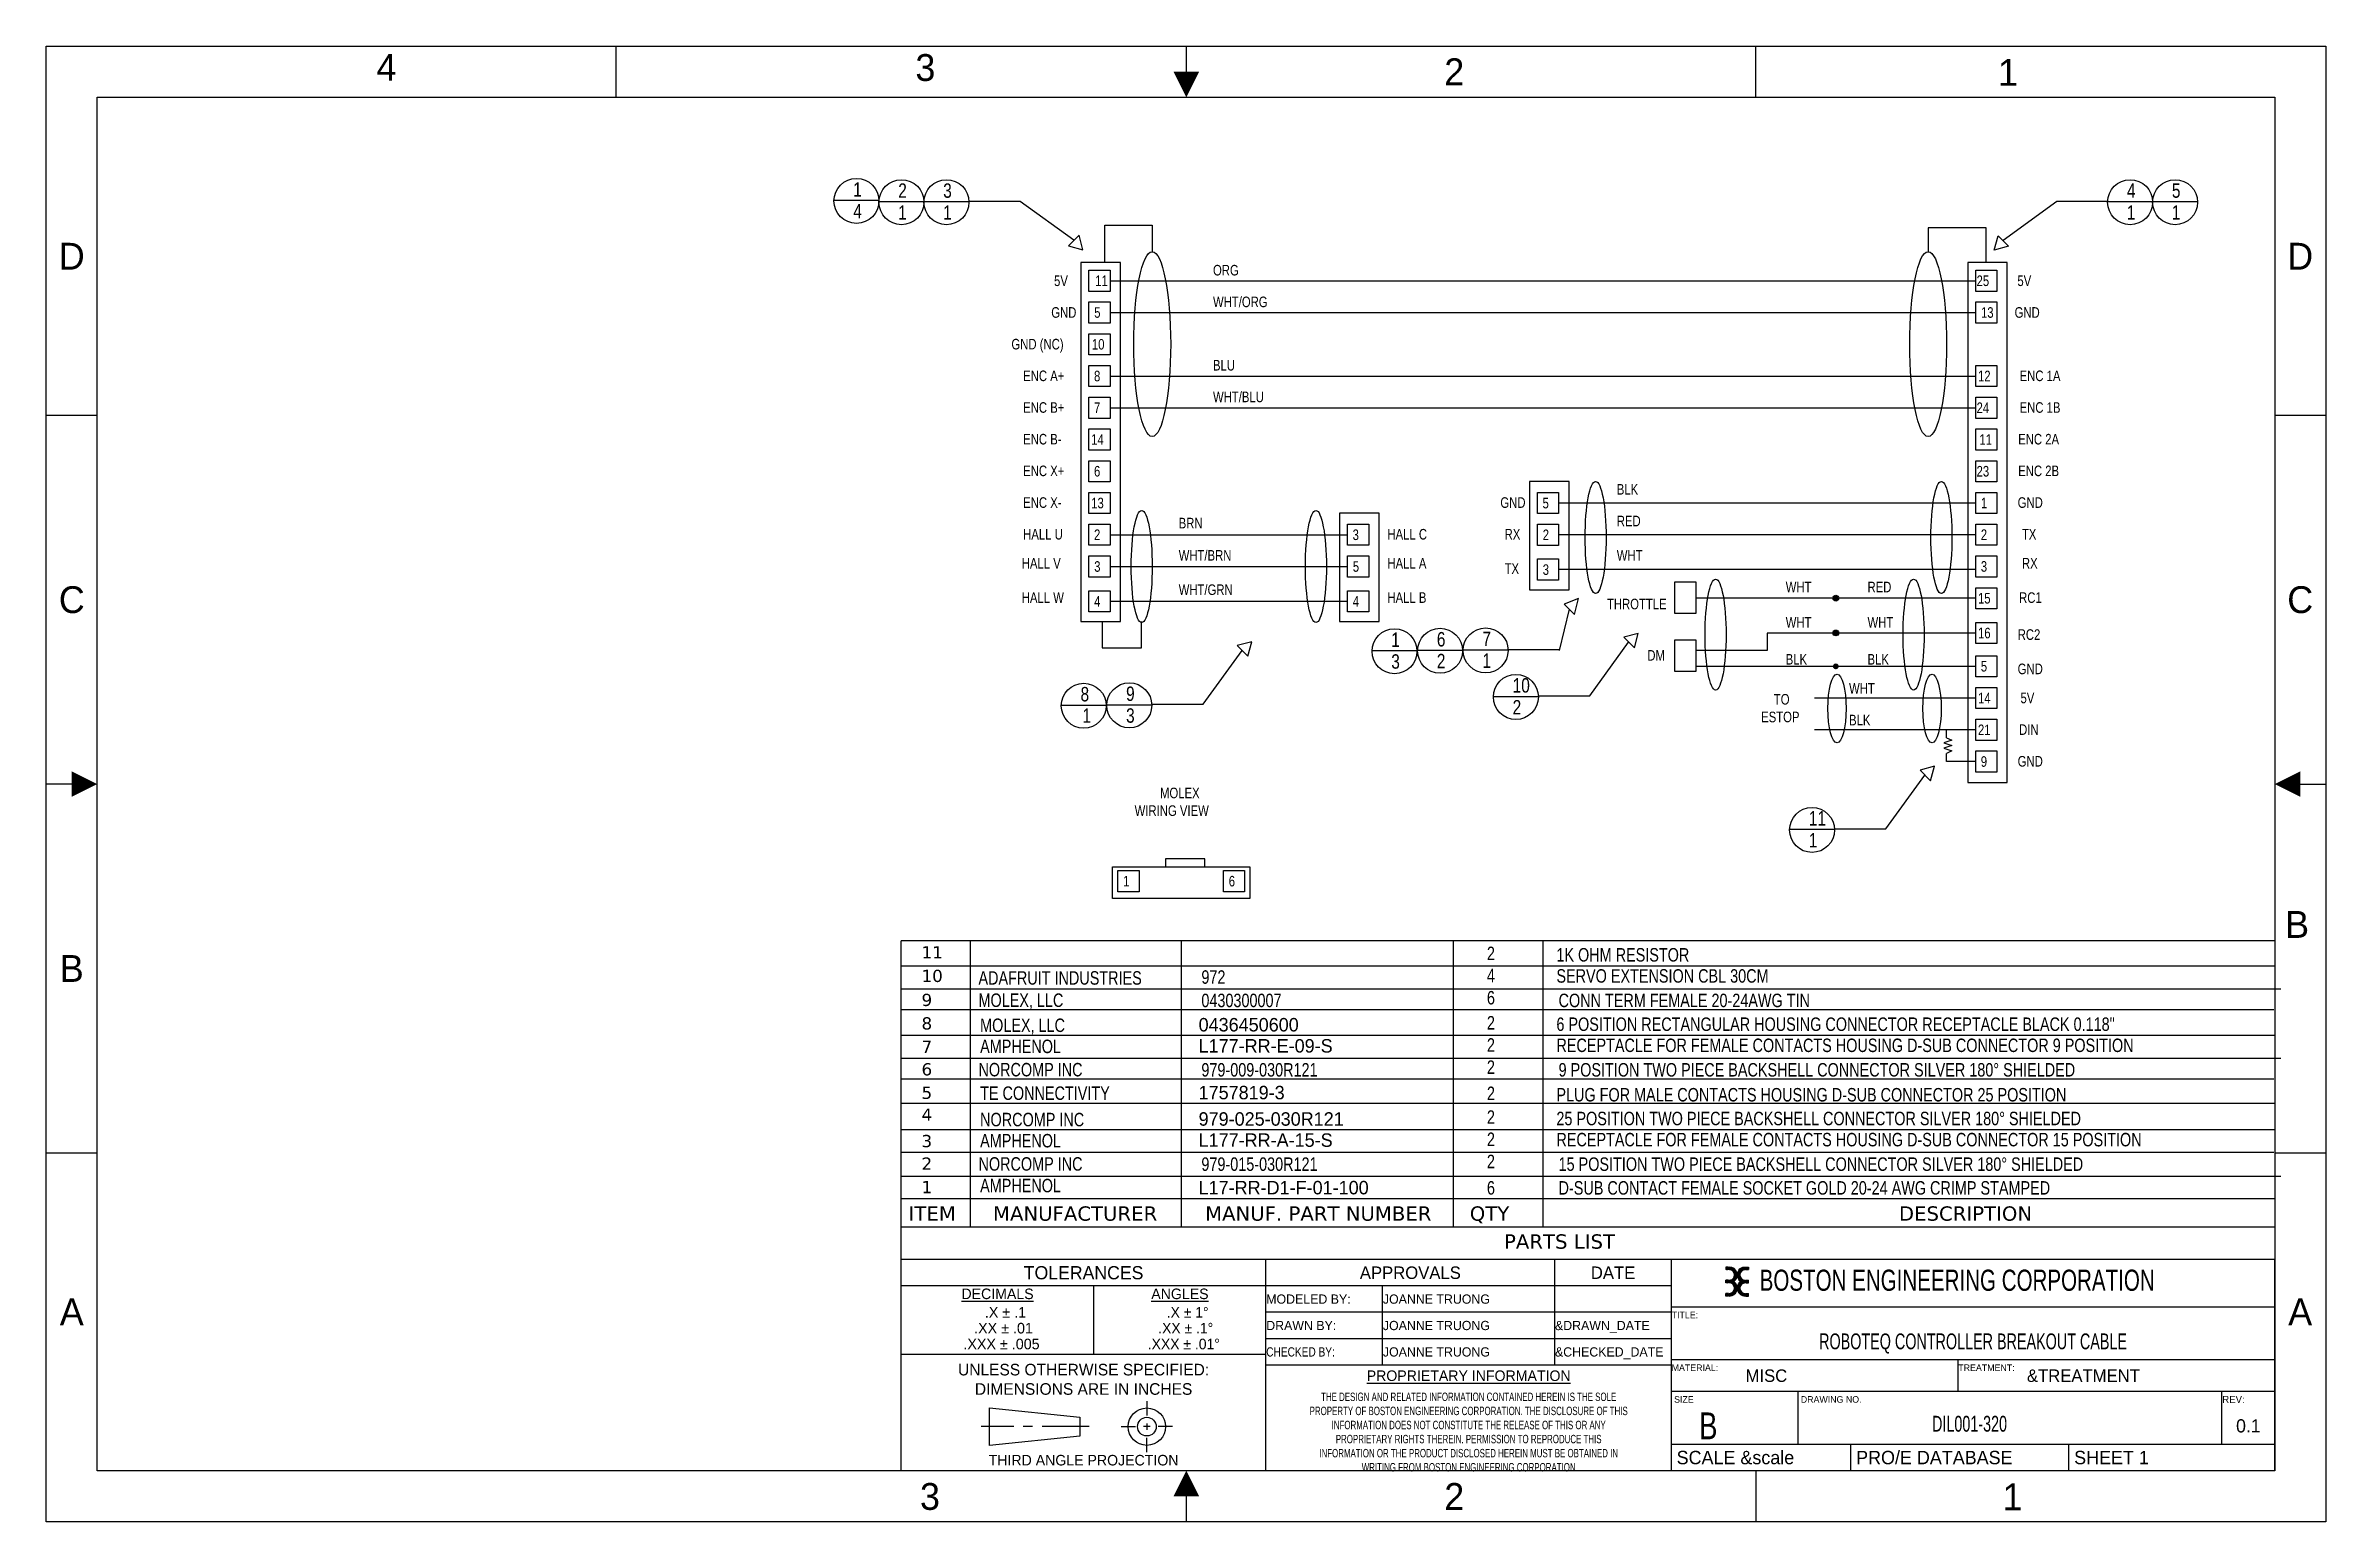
# Model space of a CAD drawing. Extents: x 0 to 432, y 0 to 280.
import ezdxf
from ezdxf.enums import TextEntityAlignment as Align

# ---------------------------------------------------------------- set-up
doc = ezdxf.new("R2010")
doc.units = 0
doc.header["$LTSCALE"] = 23.749
doc.linetypes.add('CENTER', pattern=[0.6, 0.375, -0.075, 0.075, -0.075])
doc.layers.get('0').update_dxf_attribs({"linetype": 'CONTINUOUS', "lineweight": 30})
doc.layers.add('DEFAULT_1', color=160, linetype='CONTINUOUS', lineweight=30)
doc.styles.add('BEC', font='verdana.ttf')
doc.styles.get("Standard").update_dxf_attribs({"font": 'txt', "width": 0.8})
doc.styles.add('TEXTSTYLE_1', font='txt')
doc.styles.add('TEXTSTYLE_2', font='txt', dxfattribs={"width": 0.7})
doc.styles.add('TEXTSTYLE_3', font='txt', dxfattribs={"width": 0.8197})
doc.styles.add('TEXTSTYLE_4', font='txt')
doc.styles.add('TEXTSTYLE_5', font='txt', dxfattribs={"width": 0.8})
pattern_1 = [(45, (0, 0), (-0.022097087, 0.022097087), [])]

msp = doc.modelspace()

# ---------------------------------------------------------------- hatches: boundary and pattern name
at = {"linetype": 'Continuous'}
h = msp.add_hatch(color=256, dxfattribs=at)
h.dxf.hatch_style = 1
h.paths.add_polyline_path([(339.55, 174.88), (338.45, 174.88, 1)])
h.paths.add_polyline_path([(338.45, 174.88), (339.55, 174.88, 1)])
h = msp.add_hatch(color=256, dxfattribs=at)
h.dxf.hatch_style = 1
h.paths.add_polyline_path([(339.55, 168.3), (338.45, 168.3, 1)])
h.paths.add_polyline_path([(338.45, 168.3), (339.55, 168.3, 1)])
h = msp.add_hatch(color=256, dxfattribs=at)
h.dxf.hatch_style = 1
h.paths.add_polyline_path([(339.55, 161.98), (338.45, 161.98, 1)])
h.paths.add_polyline_path([(338.45, 161.98), (339.55, 161.98, 1)])
h = msp.add_hatch(dxfattribs=at)
h.set_pattern_fill('B', scale=0.03125, angle=45, style=0, pattern_type=0)
h.set_pattern_definition(pattern_1)
h.paths.add_polyline_path([(318.67, 42.73), (318.17, 42.73), (318.17, 43.23), (318.67, 43.23)])
h.paths.add_polyline_path([(318.67, 45.23), (318.17, 45.23), (318.17, 45.73), (318.67, 45.73)])
h.paths.add_polyline_path([(318.67, 47.73), (318.17, 47.73), (318.17, 48.23), (318.67, 48.23)])
edge = h.paths.add_edge_path()
edge.add_line((318.82, 48.23), (318.82, 47.73))
edge.add_arc((318.82, 46.73), 1, -90, 90, ccw=False)
edge.add_line((318.82, 45.73), (318.82, 45.23))
edge.add_arc((318.82, 44.23), 1, -90, 90, ccw=False)
edge.add_line((318.82, 43.23), (318.82, 42.73))
edge.add_arc((318.82, 44.23), 1.5, 270, 416.4427)
edge.add_arc((318.82, 46.73), 1.5, 303.5573, 450)
h = msp.add_hatch(dxfattribs=at)
h.set_pattern_fill('E', color=2, scale=0.03125, angle=45, style=0, pattern_type=0)
h.set_pattern_definition(pattern_1)
h.paths.add_polyline_path([(321.97, 42.73), (322.47, 42.73), (322.47, 43.23), (321.97, 43.23)])
h.paths.add_polyline_path([(321.97, 45.23), (322.47, 45.23), (322.47, 45.73), (321.97, 45.73)])
h.paths.add_polyline_path([(321.97, 47.73), (322.47, 47.73), (322.47, 48.23), (321.97, 48.23)])
edge = h.paths.add_edge_path()
edge.add_line((321.82, 48.23), (321.82, 47.73))
edge.add_arc((321.82, 46.73), 1, 90, 270)
edge.add_line((321.82, 45.73), (321.82, 45.23))
edge.add_arc((321.82, 44.23), 1, 90, 270)
edge.add_line((321.82, 43.23), (321.82, 42.73))
edge.add_arc((321.82, 44.23), 1.5, 123.5573, 270, ccw=False)
edge.add_arc((321.82, 46.73), 1.5, 90, 236.4427, ccw=False)

# ---------------------------------------------------------------- linework, layer by layer
at = {"color": 7, "linetype": 'Continuous'}
for p, q in [((0, 0), (0, 279.4)), ((0, 279.4), (431.8, 279.4)), ((107.95, 269.75), (107.95, 279.4)), ((323.85, 269.75), (323.85, 279.4)), ((431.8, 279.4), (431.8, 0)), ((9.65, 9.65), (9.65, 269.75)), ((9.65, 269.75), (422.15, 269.75)), ((422.15, 269.75), (422.15, 9.65)), ((0, 209.55), (9.65, 209.55)), ((422.15, 209.55), (431.8, 209.55)), ((0, 69.85), (9.65, 69.85)), ((422.15, 69.85), (431.8, 69.85)), ((318.67, 48.23), (318.17, 48.23)), ((318.17, 48.23), (318.17, 47.73)), ((318.67, 47.73), (318.17, 47.73)), ((318.67, 48.23), (318.67, 47.73)), ((318.82, 48.23), (318.82, 47.73)), ((318.67, 45.73), (318.17, 45.73)), ((318.17, 45.23), (318.17, 45.73)), ((318.67, 45.23), (318.17, 45.23)), ((318.67, 43.23), (318.17, 43.23)), ((318.17, 42.73), (318.17, 43.23)), ((318.67, 45.23), (318.67, 45.73)), ((318.67, 42.73), (318.67, 43.23)), ((318.82, 45.23), (318.82, 45.73)), ((318.82, 42.73), (318.82, 43.23)), ((318.67, 42.73), (318.17, 42.73)), ((208.49, 22.84), (208.49, 20.13)), ((178.65, 21.54), (195.79, 19.77)), ((178.65, 14.45), (178.65, 21.54)), ((195.79, 19.77), (195.79, 16.22)), ((203.65, 18), (206.36, 18)), ((209.11, 18), (207.88, 18)), ((208.49, 18.58), (208.49, 17.38)), ((213.33, 18), (210.62, 18)), ((195.79, 16.22), (178.65, 14.45)), ((208.49, 13.16), (208.49, 15.86)), ((422.15, 9.65), (9.65, 9.65)), ((323.85, 9.65), (323.85, 0)), ((431.8, 0), (0, 0))]:
    msp.add_line(p, q, dxfattribs=at)
for p, q in [((149.22, 250.24), (157.74, 250.24)), ((157.74, 250), (166.26, 250)), ((166.26, 250), (174.78, 250)), ((174.89, 250.08), (184.51, 250.08)), ((184.51, 250.08), (194.67, 242.72)), ((380.86, 250), (370.7, 242.64)), ((390.49, 250), (380.86, 250)), ((390.49, 250), (399.01, 250)), ((399.01, 250), (407.53, 250)), ((286.65, 165), (288.53, 172.78)), ((219.15, 154.8), (226.51, 164.96)), ((251.14, 164.96), (259.66, 164.96)), ((259.77, 165.04), (268.29, 165.04)), ((268.4, 165.12), (276.92, 165.12)), ((277.02, 165.2), (286.65, 165.2)), ((292.38, 156.38), (299.74, 166.54)), ((274.13, 156.3), (282.65, 156.3)), ((282.76, 156.38), (292.38, 156.38)), ((192.27, 154.64), (200.79, 154.64)), ((200.9, 154.72), (209.42, 154.72)), ((209.53, 154.8), (219.15, 154.8)), ((348.49, 131.2), (355.85, 141.36)), ((330.24, 131.12), (338.76, 131.12)), ((338.87, 131.2), (348.49, 131.2)), ((161.95, 49.65), (161.95, 110)), ((422.15, 110), (161.95, 110)), ((422.15, 105.22), (161.95, 105.22)), ((423.3, 100.86), (161.95, 100.86)), ((422.15, 92.07), (161.95, 92.07)), ((423.3, 87.72), (161.95, 87.72)), ((422.15, 79.22), (161.95, 79.22)), ((422.15, 74.22), (161.95, 74.22)), ((423.3, 65.36), (161.95, 65.36)), ((422.15, 61.14), (161.95, 61.14)), ((422.15, 55.75), (161.95, 55.75))]:
    msp.add_line(p, q)
at = {"linetype": 'Continuous'}
for p, q in [((200.5, 238.5), (200.5, 245.5)), ((200.5, 245.5), (209.5, 245.5)), ((209.5, 245.5), (209.5, 240.5)), ((367.5, 245), (356.5, 245)), ((356.5, 245), (356.5, 240.5)), ((367.5, 238.5), (367.5, 245)), ((201.52, 235), (365.5, 235)), ((201.52, 228.98), (365.5, 228.98)), ((201.52, 216.96), (365.5, 216.96)), ((201.52, 210.95), (365.5, 210.95)), ((365.5, 192.91), (286.49, 192.9)), ((201.52, 186.9), (246.5, 186.9)), ((365.5, 186.9), (286.49, 186.89)), ((201.52, 180.89), (246.5, 180.89)), ((365.5, 180.31), (286.49, 180.3)), ((201.52, 174.3), (246.5, 174.3)), ((365.5, 174.88), (312.5, 174.88)), ((200, 170.5), (200, 165.5)), ((207.5, 165.5), (207.5, 170.5)), ((200, 165.5), (207.5, 165.5)), ((325.99, 165), (312.5, 165)), ((365.5, 168.29), (325.99, 168.29)), ((325.99, 168.29), (325.99, 165)), ((365.5, 161.98), (312.49, 161.98)), ((365.5, 155.97), (334.99, 155.97)), ((365.5, 149.96), (334.99, 149.96)), ((360.99, 148), (359.49, 147.5)), ((359.49, 147.5), (360.99, 147)), ((360.99, 147), (359.49, 146.5)), ((359.99, 148.46), (359.99, 149.96)), ((359.99, 148.46), (360.99, 148)), ((365.5, 149.96), (360.49, 149.96)), ((365.5, 149.96), (365.5, 149.96)), ((359.49, 146.5), (360.99, 146)), ((360.99, 146), (359.99, 145.45)), ((359.99, 143.95), (359.99, 145.45)), ((365.5, 143.95), (359.99, 143.95)), ((175, 110), (175, 55.75)), ((215, 110), (215, 55.75)), ((266.5, 110), (266.5, 55.75)), ((283.5, 110), (283.5, 55.75)), ((161.95, 97), (422, 97)), ((161.95, 83.86), (422, 83.86)), ((161.95, 70), (422, 70))]:
    msp.add_line(p, q, dxfattribs=at)
at = {"color": 2, "linetype": 'Continuous'}
for p, q in [((231.05, 49.65), (161.95, 49.65)), ((161.95, 9.65), (161.95, 49.65)), ((231.05, 9.65), (231.05, 49.65)), ((307.85, 49.65), (231.05, 49.65)), ((231.05, 9.65), (231.05, 49.65)), ((285.75, 29.65), (285.75, 49.65)), ((307.85, 9.65), (307.85, 49.65)), ((422.15, 49.65), (307.85, 49.65)), ((307.85, 9.65), (307.85, 49.65)), ((422.15, 9.65), (422.15, 49.65)), ((231.05, 44.65), (161.95, 44.65)), ((198.45, 31.65), (198.45, 44.65)), ((307.85, 44.65), (231.05, 44.65)), ((253.15, 29.65), (253.15, 44.65)), ((307.85, 39.65), (231.05, 39.65)), ((422.15, 40.65), (307.85, 40.65)), ((307.85, 34.65), (231.05, 34.65)), ((231.05, 31.65), (161.95, 31.65)), ((422.15, 30.65), (307.85, 30.65)), ((362.15, 24.65), (362.15, 30.65)), ((307.85, 29.65), (231.05, 29.65)), ((422.15, 24.65), (307.85, 24.65)), ((331.85, 14.65), (331.85, 24.65)), ((412.15, 14.65), (412.15, 24.65)), ((422.15, 14.65), (307.85, 14.65)), ((341.85, 9.65), (341.85, 14.65)), ((383.15, 9.65), (383.15, 14.65)), ((231.05, 9.65), (161.95, 9.65)), ((307.85, 9.65), (231.05, 9.65)), ((422.15, 9.65), (307.85, 9.65))]:
    msp.add_line(p, q, dxfattribs=at)
at = {"color": 1, "linetype": 'Continuous'}
for p, q in [((321.82, 48.23), (321.82, 47.73)), ((321.97, 48.23), (322.47, 48.23)), ((321.97, 48.23), (321.97, 47.73)), ((321.97, 47.73), (322.47, 47.73)), ((322.47, 48.23), (322.47, 47.73)), ((321.82, 45.23), (321.82, 45.73)), ((321.82, 42.73), (321.82, 43.23)), ((321.97, 45.73), (322.47, 45.73)), ((321.97, 45.23), (321.97, 45.73)), ((321.97, 45.23), (322.47, 45.23)), ((321.97, 43.23), (322.47, 43.23)), ((321.97, 42.73), (321.97, 43.23)), ((322.47, 45.23), (322.47, 45.73)), ((322.47, 42.73), (322.47, 43.23)), ((321.97, 42.73), (322.47, 42.73))]:
    msp.add_line(p, q, dxfattribs=at)
at = {"color": 7, "linetype": 'Continuous', "const_width": 0.254}
for points in [[(215.97, 279.4), (215.97, 274.57)], [(0, 139.68), (4.83, 139.68)], [(423.2, 139.66), (431.8, 139.66)], [(215.97, 0), (215.97, 4.83)]]:
    msp.add_lwpolyline(points, dxfattribs=at)
for points in [[(195.65, 243.61), (193.65, 241.62), (196.36, 240.88)], [(369.73, 243.53), (371.73, 241.54), (369.01, 240.8)], [(196, 170.5), (203.5, 170.5), (203.5, 238.43), (196, 238.43)], [(363.99, 140), (371.49, 140), (371.49, 238.43), (363.99, 238.43)], [(197.51, 237), (201.52, 237), (201.52, 232.99), (197.51, 232.99)], [(365.5, 237), (369.51, 237), (369.51, 232.99), (365.5, 232.99)], [(197.51, 230.99), (201.52, 230.99), (201.52, 226.98), (197.51, 226.98)], [(365.5, 230.99), (369.51, 230.99), (369.51, 226.98), (365.5, 226.98)], [(197.51, 224.98), (201.52, 224.98), (201.52, 220.97), (197.51, 220.97)], [(197.51, 218.96), (201.52, 218.96), (201.52, 214.96), (197.51, 214.96)], [(365.5, 218.96), (369.51, 218.96), (369.51, 214.96), (365.5, 214.96)], [(197.51, 212.95), (201.52, 212.95), (201.52, 208.94), (197.51, 208.94)], [(365.5, 212.95), (369.51, 212.95), (369.51, 208.94), (365.5, 208.94)], [(197.51, 206.94), (201.52, 206.94), (201.52, 202.93), (197.51, 202.93)], [(365.5, 206.94), (369.51, 206.94), (369.51, 202.93), (365.5, 202.93)], [(197.51, 200.93), (201.52, 200.93), (201.52, 196.92), (197.51, 196.92)], [(365.5, 200.93), (369.51, 200.93), (369.51, 196.92), (365.5, 196.92)], [(197.51, 194.92), (201.52, 194.92), (201.52, 190.91), (197.51, 190.91)], [(280.97, 176.5), (288.47, 176.5), (288.47, 197), (280.97, 197)], [(282.48, 194.9), (286.49, 194.9), (286.49, 190.9), (282.48, 190.9)], [(365.5, 194.92), (369.51, 194.92), (369.51, 190.91), (365.5, 190.91)], [(244.99, 170.5), (252.49, 170.5), (252.49, 191), (244.99, 191)], [(197.51, 188.9), (201.52, 188.9), (201.52, 184.9), (197.51, 184.9)], [(246.5, 188.9), (250.51, 188.9), (250.51, 184.9), (246.5, 184.9)], [(282.48, 188.89), (286.49, 188.89), (286.49, 184.88), (282.48, 184.88)], [(365.5, 188.9), (369.51, 188.9), (369.51, 184.9), (365.5, 184.9)], [(197.51, 182.89), (201.52, 182.89), (201.52, 178.88), (197.51, 178.88)], [(246.5, 182.89), (250.51, 182.89), (250.51, 178.88), (246.5, 178.88)], [(282.48, 182.31), (286.49, 182.31), (286.49, 178.3), (282.48, 178.3)], [(365.5, 182.89), (369.51, 182.89), (369.51, 178.88), (365.5, 178.88)], [(308.49, 178), (312.5, 178), (312.5, 172), (308.49, 172)], [(197.51, 176.31), (201.52, 176.31), (201.52, 172.3), (197.51, 172.3)], [(246.5, 176.31), (250.51, 176.31), (250.51, 172.3), (246.5, 172.3)], [(287.54, 173.78), (289.52, 171.78), (290.26, 174.84)], [(365.5, 176.88), (369.51, 176.88), (369.51, 172.87), (365.5, 172.87)], [(365.5, 170.29), (369.51, 170.29), (369.51, 166.29), (365.5, 166.29)], [(225.62, 165.93), (227.61, 163.93), (228.35, 166.65)], [(298.85, 167.51), (300.84, 165.51), (301.58, 168.23)], [(308.49, 167), (312.5, 167), (312.5, 161), (308.49, 161)], [(365.5, 163.99), (369.51, 163.99), (369.51, 159.98), (365.5, 159.98)], [(365.5, 157.98), (369.51, 157.98), (369.51, 153.97), (365.5, 153.97)], [(365.5, 151.96), (369.51, 151.96), (369.51, 147.96), (365.5, 147.96)], [(354.96, 142.33), (356.95, 140.33), (357.69, 143.05)], [(365.5, 145.95), (369.51, 145.95), (369.51, 141.94), (365.5, 141.94)], [(203, 123.31), (207.01, 123.31), (207.01, 119.3), (203, 119.3)], [(223, 123.31), (227.01, 123.31), (227.01, 119.3), (223, 119.3)]]:
    msp.add_lwpolyline(points, close=True)
at = {"linetype": 'Continuous'}
for points in [[(212, 124), (219.5, 124), (219.5, 125.5), (212, 125.5)], [(202, 124), (228, 124), (228, 118), (202, 118)]]:
    msp.add_lwpolyline(points, close=True, dxfattribs=at)
for centre in [(153.48, 250.12), (162, 249.88), (170.52, 249.88), (394.75, 249.88), (403.27, 249.88), (255.4, 164.84), (264.03, 164.92), (272.66, 165), (278.39, 156.18), (196.53, 154.52), (205.16, 154.6), (334.5, 131)]:
    msp.add_circle(centre, 4.26)
for centre in [(339, 174.88), (339, 168.3)]:
    msp.add_circle(centre, 0.55, dxfattribs=at)
at = {"color": 7, "linetype": 'Continuous'}
for radius in [3.54, 1.77]:
    msp.add_circle((208.49, 18), radius, dxfattribs=at)
for centre, radius, start, end in [((318.82, 46.73), 1.5, 303.5573, 90), ((318.82, 46.73), 1, 270, 90), ((318.82, 44.23), 1.5, 270, 56.4427), ((318.82, 44.23), 1, 270, 90)]:
    msp.add_arc(centre, radius, start, end, dxfattribs=at)
at = {"color": 1, "linetype": 'Continuous'}
for centre, radius, start, end in [((321.82, 46.73), 1.5, 90, 236.4427), ((321.82, 46.73), 1, 90, 270), ((321.82, 44.23), 1.5, 123.5573, 270), ((321.82, 44.23), 1, 90, 270)]:
    msp.add_arc(centre, radius, start, end, dxfattribs=at)
for centre, major_axis, ratio in [((209.5, 223), (0, 17.5), 0.2), ((356.49, 223), (0, 17.5), 0.2), ((293.5, 186.39), (0, 10.61), 0.187524), ((359, 186.39), (0, 10.61), 0.187524), ((207.51, 180.89), (0, 10.61), 0.187524), ((240.51, 180.89), (0, 10.61), 0.187524), ((316.23, 168), (0, 10.5), 0.189524), ((353.73, 168), (0, 10.5), 0.189524), ((339.23, 154), (0, 6.5), 0.266462), ((357.23, 154), (0, 6.5), 0.266462)]:
    msp.add_ellipse(centre, major_axis=major_axis, ratio=ratio)
at = {"color": 7, "linetype": 'Continuous'}
for points in [[(215.97, 269.75), (213.56, 274.57), (218.38, 274.57)], [(4.83, 137.27), (4.83, 142.09), (9.65, 139.68)], [(426.97, 142.09), (426.97, 137.27), (422.15, 139.68)], [(215.97, 9.65), (218.38, 4.83), (213.56, 4.83)]]:
    msp.add_solid(points, dxfattribs=at)
at = {"layer": 'DEFAULT_1', "color": 7, "linetype": 'CENTER'}
msp.add_line((197.53, 18), (177.12, 18), dxfattribs=at)

# ---------------------------------------------------------------- texts
at = {"color": 2, "linetype": 'Continuous', "style": 'TEXTSTYLE_1'}
for s, height, p in [('4', 5.08, (64.45, 272.89)), ('3', 5.08, (166.53, 272.84)), ('2', 5.08, (266.72, 272.04)), ('1', 5.08, (371.62, 271.92)), ('D', 5.08, (4.83, 237.11)), ('D', 5.08, (426.97, 237.11)), ('C', 5.08, (4.83, 172.07)), ('C', 5.08, (426.97, 172.07)), ('B', 5.08, (426.39, 110.56)), ('B', 5.08, (4.83, 102.22)), ('TOLERANCES', 2.5, (196.5, 45.9)), ('APPROVALS', 2.362, (258.4, 45.97)), ('DATE', 2.362, (296.8, 45.97)), ('%%uDECIMALS', 2, (180.2, 42.15)), ('%%uANGLES', 2, (214.75, 42.15)), ('A', 5.08, (4.83, 37.21)), ('A', 5.08, (426.97, 37.21)), ('%%uPROPRIETARY INFORMATION', 2, (269.45, 26.65)), ('0.1', 2.5, (417.15, 16.9)), ('THIRD ANGLE PROJECTION', 2, (196.5, 10.65)), ('3', 5.08, (167.4, 2.24)), ('2', 5.08, (266.72, 2.24)), ('1', 5.08, (372.49, 2.18))]:
    msp.add_text(s, height=height, dxfattribs=at).set_placement(p, align=Align.CENTER)
at = {"width": 0.8}
for s, height, p in [('1', 2.73, (152.87, 250.94)), ('2', 2.73, (161.39, 250.71)), ('3', 2.73, (169.91, 250.71)), ('4', 2.73, (394.14, 250.71)), ('5', 2.73, (402.66, 250.71)), ('4', 2.73, (152.87, 246.81)), ('1', 2.73, (161.39, 246.57)), ('1', 2.73, (169.91, 246.57)), ('1', 2.73, (394.14, 246.58)), ('1', 2.73, (402.66, 246.58)), ('6', 2.73, (263.42, 165.75)), ('7', 2.73, (272.05, 165.83)), ('3', 2.73, (254.79, 161.54)), ('1', 2.73, (254.79, 165.67)), ('2', 2.73, (263.42, 161.62)), ('1', 2.73, (272.05, 161.69)), ('8', 2.73, (195.93, 155.35)), ('9', 2.73, (204.55, 155.43)), ('2', 2.73, (277.78, 152.87)), ('10', 2.735, (277.78, 157.01)), ('1', 2.73, (196.31, 151.3)), ('3', 2.73, (204.55, 151.3)), ('11', 2.735, (333.89, 131.83)), ('1', 2.73, (333.89, 127.69))]:
    msp.add_text(s, height=height, dxfattribs=at).set_placement(p)
at = {"style": 'BEC'}
for s, height, p in [('11', 2.31, (165.8, 106.66)), ('10', 2.31, (165.8, 102.21)), ('9', 2.31, (165.8, 97.66)), ('8', 2.31, (165.8, 93.21)), ('7', 2.31, (165.8, 88.78)), ('6', 2.31, (165.8, 84.52)), ('5', 2.31, (165.8, 80.07)), ('4', 2.31, (165.8, 75.93)), ('3', 2.31, (165.8, 70.93)), ('2', 2.31, (165.8, 66.66)), ('1', 2.31, (165.8, 62.21)), ('ITEM', 2.717, (163.34, 57)), ('MANUFACTURER', 2.7171, (179.34, 57)), ('MANUF. PART NUMBER', 2.7171, (219.52, 57)), ('QTY', 2.717, (269.66, 57)), ('DESCRIPTION', 2.7171, (350.95, 57)), ('PARTS LIST', 2.717, (276.14, 51.7))]:
    msp.add_text(s, height=height, dxfattribs=at).set_placement(p)
at = {"color": 7, "linetype": 'Continuous', "style": 'TEXTSTYLE_5', "width": 0.727778}
msp.add_text('BOSTON ENGINEERING CORPORATION', height=4, dxfattribs=at).set_placement((324.57, 43.73))
at = {"color": 2, "linetype": 'Continuous'}
for s, height, style, width, p in [('    .X %%p .1', 2, 'TEXTSTYLE_1', 1.015152, (180.2, 38.65)), ('    .X %%p 1%%d', 2, 'TEXTSTYLE_1', 0.984848, (214.75, 38.65)), ('  .XXX %%p .005', 2, 'TEXTSTYLE_1', 1.012821, (180.2, 32.65)), ('   .XX %%p .01', 2, 'TEXTSTYLE_1', 1.013889, (180.2, 35.65)), ('  .XXX %%p .01%%d', 2, 'TEXTSTYLE_1', 0.987179, (214.75, 32.65)), ('   .XX %%p .1%%d', 2, 'TEXTSTYLE_1', 0.986111, (214.75, 35.65)), ('ROBOTEQ CONTROLLER BREAKOUT CABLE', 3, 'TEXTSTYLE_5', 0.677778, (365, 32.65)), ('B', 5.08, 'TEXTSTYLE_4', 0.764881, (314.85, 15.61)), ('DIL001-320', 3, 'TEXTSTYLE_5', 0.677778, (364.33, 17.05))]:
    msp.add_text(s, height=height, dxfattribs=dict(at, style=style, width=width)).set_placement(p, align=Align.CENTER)
at = {"color": 2, "linetype": 'Continuous', "style": 'TEXTSTYLE_1'}
for s, height, p in [('MODELED BY:', 1.75, (231.1, 41.28)), ('JOANNE TRUONG', 1.75, (253.2, 41.28)), ('TITLE:', 1.25, (307.9, 38.53)), ('DRAWN BY:', 1.75, (231.1, 36.28)), ('JOANNE TRUONG', 1.75, (253.2, 36.28)), ('&DRAWN_DATE', 1.75, (285.8, 36.28)), ('JOANNE TRUONG', 1.75, (253.2, 31.28)), ('&CHECKED_DATE', 1.75, (285.8, 31.28)), ('MATERIAL:', 1.25, (307.9, 28.53)), ('MISC', 2.362, (321.9, 26.47)), ('TREATMENT:', 1.25, (362.2, 28.53)), ('&TREATMENT', 2.362, (375.2, 26.47)), (' SIZE', 1.25, (307.9, 22.53)), (' DRAWING NO.', 1.25, (331.9, 22.53)), ('REV:', 1.362, (412.2, 22.47)), (' PRO/E DATABASE', 2.54, (341.9, 10.88))]:
    msp.add_text(s, height=height, dxfattribs=at).set_placement(p)
at = {"color": 2, "linetype": 'Continuous', "style": 'TEXTSTYLE_3', "width": 0.8197}
msp.add_text('CHECKED BY:', height=1.75, dxfattribs=at).set_placement((231.1, 31.28))
at = {"linetype": 'Continuous', "char_height": 2, "attachment_point": 1}
for s, insert in [('ORG', (221.02, 238)), ('WHT/ORG', (221.02, 232)), ('BLU', (221.02, 220)), ('WHT/BLU', (221.02, 214)), ('BLK', (297.51, 196.5)), ('BRN', (214.52, 190.11)), ('RED', (297.51, 190.5)), ('WHT/BRN', (214.52, 184)), ('WHT', (297.51, 184)), ('WHT/GRN', (214.52, 177.5)), ('WHT', (329.51, 178)), ('RED', (345.01, 178)), ('THROTTLE', (295.65, 174.78)), ('WHT', (329.51, 171.31)), ('WHT', (345.01, 171.31)), ('DM', (303.29, 165.06)), ('BLK', (329.51, 164.31)), ('BLK', (345.01, 164.31)), ('WHT', (341.51, 158.81)), ('BLK', (341.51, 152.81))]:
    msp.add_mtext_dynamic_manual_height_columns(s, width=4.48, gutter_width=1, heights=[0], dxfattribs=dict(at, insert=insert))
at = {"attachment_point": 1}
for s, width, heights, insert, char_height in [('\\pi-0.6012;5V', 2.004, [0], (191.51, 236), 2.004), ('\\pi0.2004;11', 2.004, [0], (198.51, 236), 2.004), ('\\pi-0.836;25', 1, [0], (366.5, 236), 2.004), ('\\pi-0.6012;5V', 2.004, [0], (374, 236), 2.004), ('\\pi-1.1356;GND', 2.004, [0], (191.51, 230), 2.004), ('5', 1, [0], (198.51, 229.99), 2), ('13', 1, [0], (366.5, 229.99), 2.004), ('\\pi-1.1356;GND', 2.004, [0], (374, 230), 2.004), ('\\pi1.3197;GND (NC)', 13.8619, [3.27], (181.51, 224), 2.004), ('\\pi-0.4352;10', 1, [0], (198.51, 223.97), 2.004), ('\\pi0.54653;ENC A+', 10.1779, [4.19], (184.51, 218), 2.004), ('\\pi-0.0344;8', 1, [0], (198.51, 217.96), 2.004), ('\\pi-0.5688;12', 1, [0], (366.5, 217.96), 2.004), ('\\pi0.81373;ENC 1A', 10.1779, [4.19], (373, 218), 2.004), ('\\pi0.54653;ENC B+', 10.1779, [4.19], (184.51, 212), 2.004), ('\\pi-0.0344;7', 1, [0], (198.51, 211.95), 2.004), ('\\pi-0.836;24', 1, [0], (366.5, 211.95), 2.004), ('\\pi0.81373;ENC 1B', 10.1779, [4.19], (373, 212), 2.004), ('\\pi0.54653;ENC B-', 10.1779, [4.19], (184.51, 206), 2.004), ('\\pi-0.5688;14', 1, [0], (198.51, 205.94), 2.004), ('\\pi-0.3016;11', 1, [0], (366.5, 205.94), 2.004), ('\\pi0.54653;ENC 2A', 10.1779, [4.19], (373, 206), 2.004), ('\\pi0.54653;ENC X+', 10.1779, [4.19], (184.51, 200), 2.004), ('\\pi-0.0344;6', 1, [0], (198.51, 199.93), 2.004), ('\\pi-0.836;23', 1, [0], (366.5, 199.93), 2.004), ('\\pi0.54653;ENC 2B', 10.1779, [4.19], (373, 200), 2.004), ('\\pi0.54653;ENC X-', 10.1779, [4.19], (184.51, 194), 2.004), ('\\pi-0.5688;13', 1, [0], (198.51, 193.91), 2.004), ('\\pi2.9513;GND', 10.1779, [4.19], (272.5, 194), 2.004), ('\\pi-0.0344;5', 1, [0], (283.48, 193.9), 2.004), ('1', 1, [0], (366.5, 193.93), 2), ('\\pi2.9513;GND', 10.1779, [4.19], (370.5, 194), 2.004), ('\\pi0.54653;HALL U', 10.1779, [4.19], (184.51, 188), 2.004), ('\\pi-0.0344;2', 1, [0], (198.51, 187.9), 2.004), ('\\pi-0.0344;3', 1, [0], (247.5, 187.9), 2.004), ('\\pi0.54653;HALL C', 10.1779, [4.19], (253.51, 188), 2.004), ('\\pi3.7529;RX', 10.1779, [4.19], (272.5, 188), 2.004), ('2', 1, [0], (283.48, 187.89), 2), ('\\pi-0.0344;2', 1, [0], (366.5, 187.91), 2.004), ('\\pi3.7529;TX', 10.1779, [4.19], (370.5, 188), 2.004), ('\\pi0.27933;HALL V', 10.1779, [4.19], (184.51, 182.5), 2.004), ('3', 1, [0], (198.51, 181.89), 2), ('5', 1, [0], (247.5, 181.89), 2), ('\\pi0.54653;HALL A', 10.1779, [4.19], (253.51, 182.5), 2.004), ('\\pi3.7529;TX', 10.1779, [4.19], (272.5, 181.5), 2.004), ('\\pi-0.0344;3', 1, [0], (366.5, 181.9), 2.004), ('\\pi3.7529;RX', 10.1779, [4.19], (370.5, 182.5), 2.004), ('3', 1, [0], (283.48, 181.3), 2), ('\\pi0.27933;HALL W', 10.1779, [4.19], (184.51, 176), 2.004), ('4', 1, [0], (198.51, 175.3), 2), ('4', 1, [0], (247.5, 175.3), 2), ('\\pi0.54653;HALL B', 10.1779, [4.19], (253.51, 176), 2.004), ('\\pi-0.5688;15', 1, [0], (366.5, 175.88), 2.004), ('\\pi3.2185;RC1', 10.1779, [4.19], (370.5, 176), 2.004), ('\\pi-0.5688;16', 1, [0], (366.5, 169.29), 2.004), ('\\pi2.9513;RC2', 10.1779, [4.19], (370.5, 169), 2.004), ('\\pi-0.0344;5', 1, [0], (366.5, 163), 2.004), ('\\pi2.9513;GND', 10.1779, [4.19], (370.5, 162.5), 2.004), ('\\pi6.5662;TO \\P\\pi4.1614;ESTOP', 15.8044, [10.81], (320.69, 156.74), 2.004), ('\\pi-0.5688;14', 1, [0], (366.5, 156.97), 2.004), ('\\pi3.4857;5V', 10.1779, [4.19], (370.5, 157), 2.004), ('\\pi-0.5688;21', 1, [0], (366.5, 150.96), 2.004), ('\\pi3.2185;DIN', 10.1779, [4.19], (370.5, 151), 2.004), ('\\pi-0.0344;9', 1, [0], (366.5, 144.96), 2.004), ('\\pi2.9513;GND', 10.1779, [4.19], (370.5, 145), 2.004), ('\\pi4.9683;MOLEX \\P\\pi0.15874;WIRING VIEW', 17.4183, [7.81], (206.01, 139), 2.004), ('1', 1, [0], (204, 122.3), 2), ('6', 1, [0], (224, 122.3), 2)]:
    msp.add_mtext_dynamic_manual_height_columns(s, width=width, gutter_width=1, heights=heights, dxfattribs=dict(at, insert=insert, char_height=char_height))
for s, insert, char_height, width in [('\\pi7.5466;2', (265.36, 108.9), 2.5513, 16.4539), ('1K OHM RESISTOR', (286.07, 108.63), 2.5513, 126.9923), ('ADAFRUIT INDUSTRIES', (176.59, 104.25), 2.5513, 116.8959), ('972', (218.82, 104.42), 2.551, 116.8959), ('\\pi7.5466;4', (265.36, 104.7), 2.5513, 16.4539), ('SERVO EXTENSION CBL 30CM', (286.07, 104.63), 2.5513, 132.6097), ('MOLEX, LLC', (176.59, 100.03), 2.551, 116.8959), ('0430300007', (218.82, 99.99), 2.551, 116.8959), ('\\pi7.5466;6', (265.36, 100.5), 2.5513, 16.4539), ('CONN TERM FEMALE 20-24AWG TIN ', (286.48, 99.99), 2.5513, 124.3163), ('MOLEX, LLC', (176.9, 95.29), 2.551, 116.8959), ('\\pi7.5466;2', (265.36, 95.76), 2.5513, 16.4539), ('6 POSITION RECTANGULAR HOUSING CONNECTOR RECEPTACLE BLACK 0.118"', (286.07, 95.49), 2.5513, 126.9923), ('AMPHENOL', (176.9, 91.29), 2.551, 116.8959), ('\\pi7.5466;2', (265.36, 91.56), 2.5513, 16.4539), ('RECEPTACLE FOR FEMALE CONTACTS HOUSING D-SUB CONNECTOR 9 POSITION', (286.07, 91.49), 2.5513, 132.6097), ('NORCOMP INC', (176.59, 86.88), 2.5513, 116.8959), ('979-009-030R121', (218.82, 86.85), 2.5513, 116.8959), ('\\pi7.5466;2', (265.36, 87.36), 2.5513, 16.4539), ('9 POSITION TWO PIECE BACKSHELL CONNECTOR SILVER 180° SHIELDED', (286.48, 86.85), 2.5513, 124.3163), ('TE CONNECTIVITY', (176.9, 82.43), 2.5513, 116.8959), ('\\pi7.5466;2', (265.36, 82.4), 2.5513, 16.4539), ('PLUG FOR MALE CONTACTS HOUSING D-SUB CONNECTOR 25 POSITION', (286.07, 82.13), 2.5513, 116.8959), ('\\pi7.5466;2', (265.36, 77.9), 2.5513, 16.4539), ('AMPHENOL', (176.9, 73.43), 2.551, 116.8959), ('NORCOMP INC', (176.9, 77.43), 2.5513, 116.8959), ('\\pi7.5466;2', (265.36, 73.7), 2.5513, 16.4539), ('25 POSITION TWO PIECE BACKSHELL CONNECTOR SILVER 180° SHIELDED', (286.07, 77.63), 2.5513, 126.9923), ('RECEPTACLE FOR FEMALE CONTACTS HOUSING D-SUB CONNECTOR 15 POSITION', (286.07, 73.63), 2.5513, 132.6097), ('\\pi7.5466;2', (265.36, 69.5), 2.5513, 16.4539), ('NORCOMP INC', (176.59, 69.03), 2.5513, 116.8959), ('AMPHENOL', (176.9, 64.93), 2.551, 116.8959), ('979-015-030R121', (218.82, 68.99), 2.5513, 116.8959), ('15 POSITION TWO PIECE BACKSHELL CONNECTOR SILVER 180° SHIELDED', (286.48, 68.99), 2.5513, 124.3163), ('\\pi7.5466;6', (265.36, 64.5), 2.5513, 16.4539), ('D-SUB CONTACT FEMALE SOCKET GOLD 20-24 AWG CRIMP STAMPED', (286.48, 64.49), 2.5513, 124.3163)]:
    msp.add_mtext(s, dxfattribs=dict(at, insert=insert, char_height=char_height, width=width))
at = {"color": 2, "linetype": 'Continuous'}
for s, insert, char_height, width, attachment_point, style in [('UNLESS OTHERWISE SPECIFIED:\\PDIMENSIONS ARE IN INCHES', (196.5, 29.9), 2.2, 59.4, 2, 'TEXTSTYLE_1'), ('THE DESIGN AND RELATED INFORMATION CONTAINED HEREIN IS THE SOLE\\PPROPERTY OF BOSTON ENGINEERING CORPORATION. THE DISCLOSURE OF THIS\\PINFORMATION DOES NOT CONSTITUTE THE RELEASE OF THIS OR ANY\\PPROPRIETARY RIGHTS THEREIN. PERMISSION TO REPRODUCE THIS\\PINFORMATION OR THE PRODUCT DISCLOSED HEREIN MUST BE OBTAINED IN\\P WRITING FROM BOSTON ENGINEERING CORPORATION.', (269.45, 24.45), 1.6, 73.92, 2, 'TEXTSTYLE_2'), (' SCALE &scale', (307.9, 13.42), 2.54, 33.02, 1, 'TEXTSTYLE_1'), (' SHEET 1', (383.2, 13.42), 2.54, 96.52, 1, 'TEXTSTYLE_1')]:
    msp.add_mtext(s, dxfattribs=dict(at, insert=insert, char_height=char_height, width=width, attachment_point=attachment_point, style=style))
for tag, p in [('0436450600', (218.29, 92.84)), ('L177-RR-E-09-S', (218.29, 88.84)), ('1757819-3', (218.29, 79.99)), ('979-025-030R121', (218.29, 74.99)), ('L177-RR-A-15-S', (218.29, 70.99)), ('L17-RR-D1-F-01-100', (218.29, 61.99))]:
    msp.add_attdef(tag, p, '', height=2.55)

doc.saveas('drawing.dxf')
